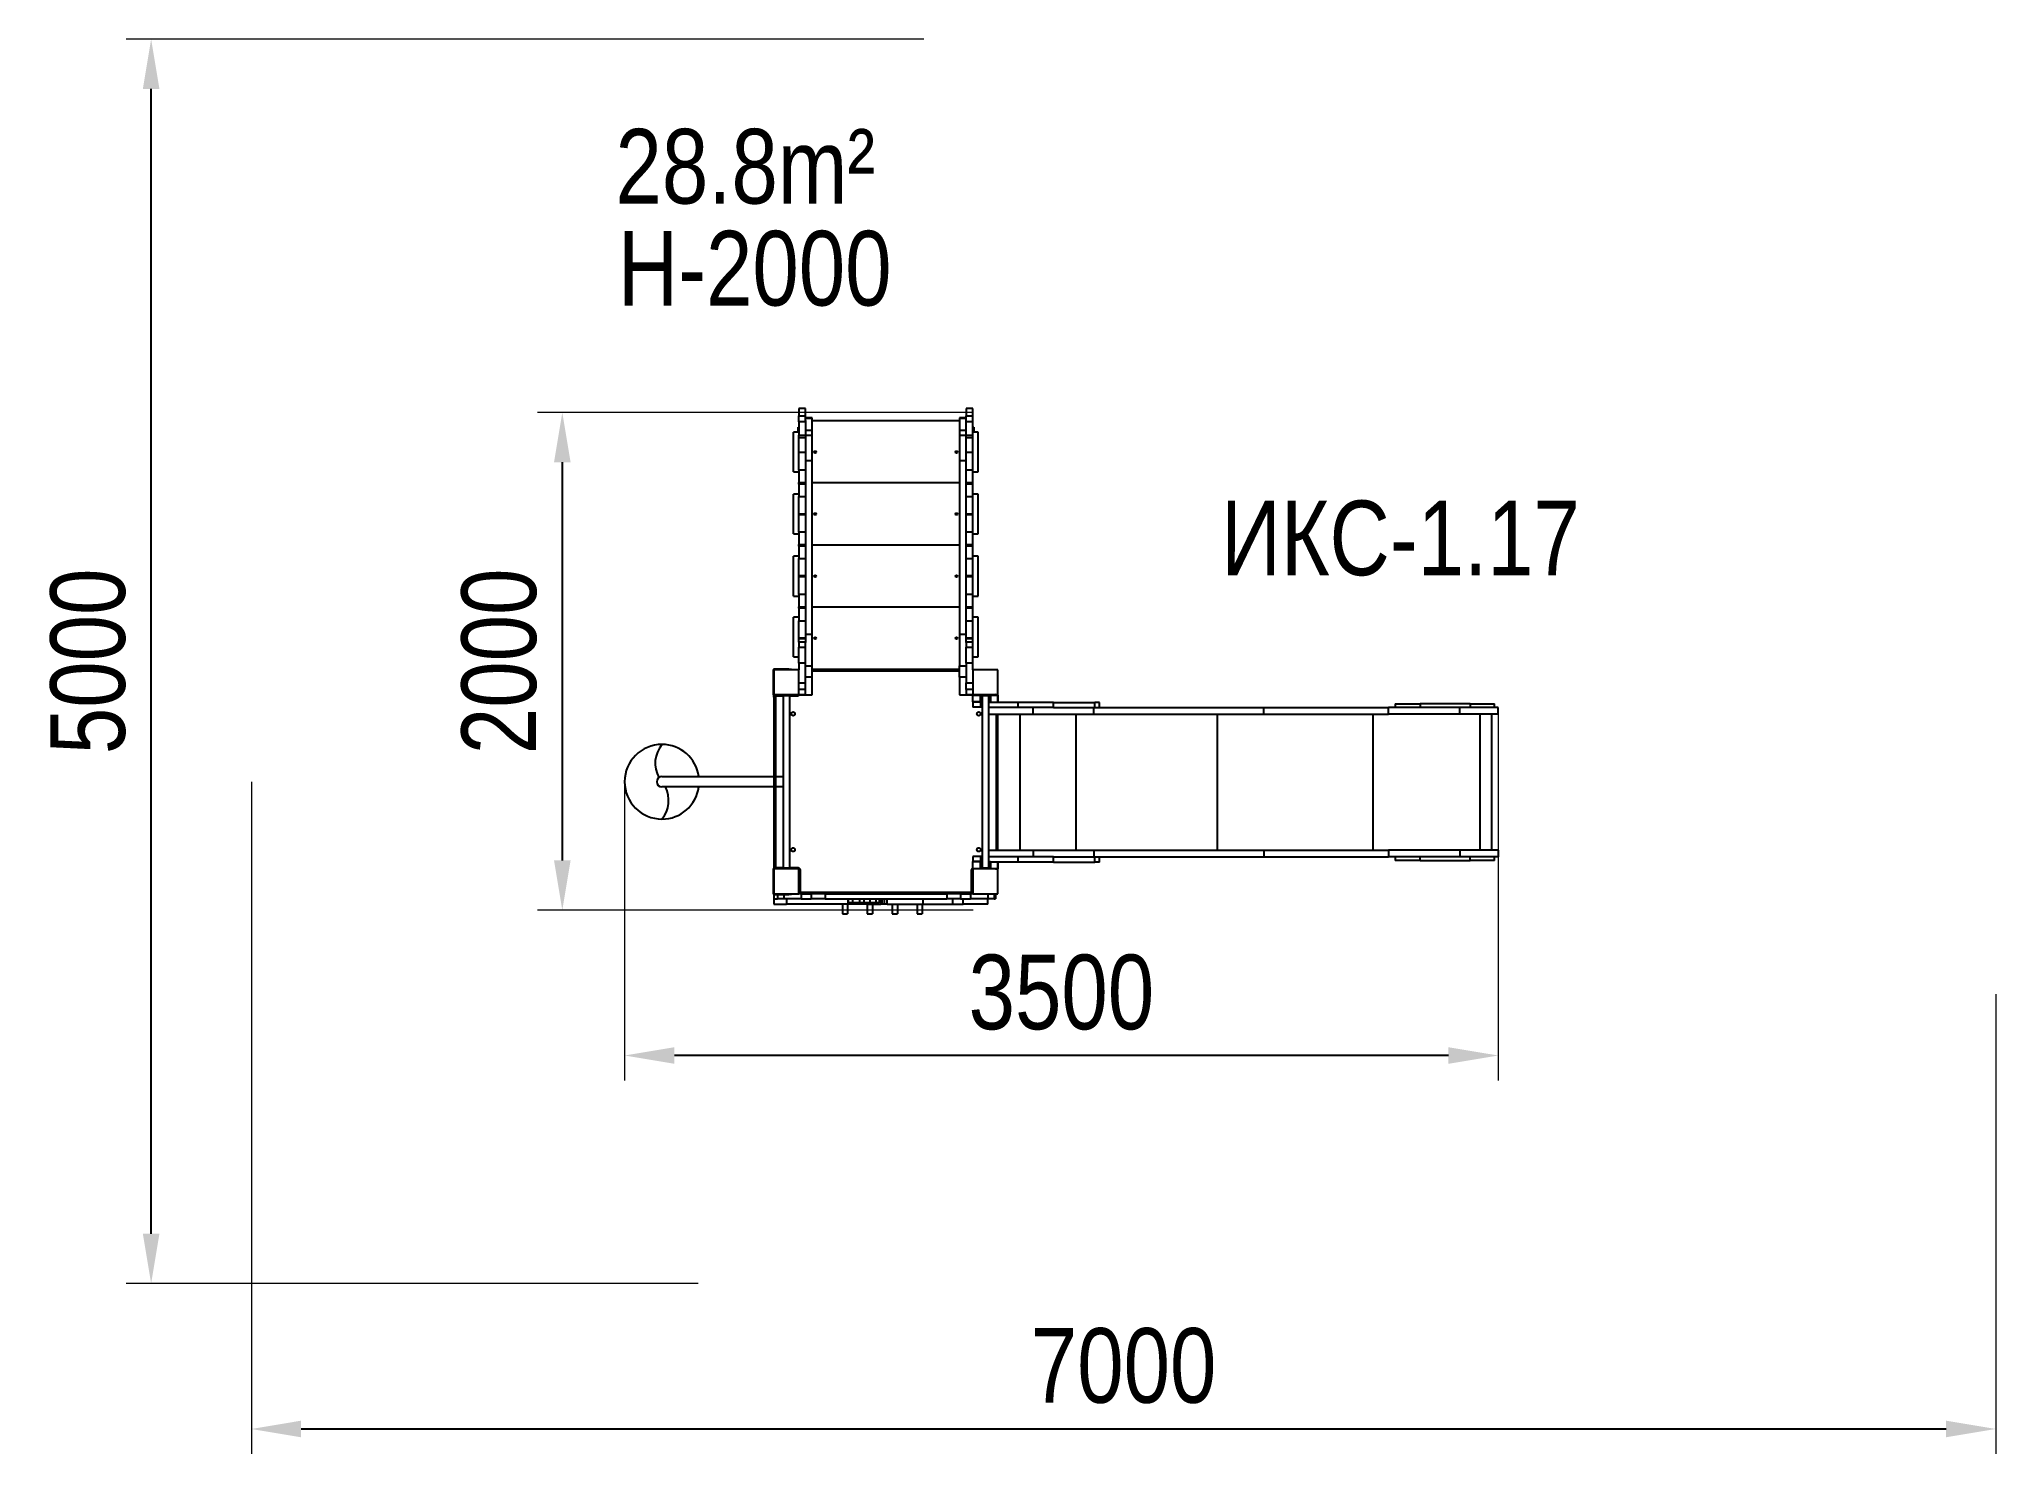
# Model space of a CAD drawing. Header units: millimetres. Extents: x -3452 to 4411, y -3012 to 2672.
import ezdxf

# ---------------------------------------------------------------- set-up
doc = ezdxf.new("R2010")
doc.units = ezdxf.units.MM
for name, color, linetype in [('DIKOM_АРТИКУЛ', 7, 'Continuous'), ('DIKOM_ОБЪЕКТ', 7, 'Continuous'), ('DIKOM_РАЗМЕР_ЗОНА', 7, 'Continuous'), ('DIKOM_РАЗМЕР_ОБЪЕКТА', 7, 'Continuous')]:
    doc.layers.add(name, color=color, linetype=linetype)
doc.styles.add('style1', font='arial.ttf', dxfattribs={"width": 0.8})
doc.dimstyles.new('1-50', dxfattribs={"dimtxt": 300, "dimasz": 200, "dimexe": 100, "dimexo": 0, "dimgap": 100, "dimtad": 1, "dimtxsty": 'style1', "dimcen": 200, "dimclrd": 7, "dimclre": 7, "dimclrt": 7, "dimadec": 1, "dimazin": 2, "dimtfac": 1, "dimtmove": 0, "dimatfit": 2, "dimfxl": 0, "dimlwd": 25, "dimlwe": 18, "dimarcsym": 0})

# ---------------------------------------------------------------- blocks, each defined once
blk = doc.blocks.new('*D9')
at = {"layer": 'Defpoints', "color": 0, "transparency": 16777216}
for p in [(-2599, -311.8), (4411.4, -1164.6), (4411.4, -2912.4)]:
    blk.add_point(p, dxfattribs=at)
at = {"layer": 'DIKOM_РАЗМЕР_ЗОНА', "color": 7, "lineweight": 18, "transparency": 16777216}
for p, q in [((-2599, -311.8), (-2599, -3012.4)), ((4411.4, -1164.6), (4411.4, -3012.4))]:
    blk.add_line(p, q, dxfattribs=at)
at = {"layer": 'DIKOM_РАЗМЕР_ЗОНА', "color": 7, "lineweight": 25, "transparency": 16777216}
blk.add_line((-2399, -2912.4), (4211.4, -2912.4), dxfattribs=at)
at = {"layer": 'DIKOM_РАЗМЕР_ЗОНА', "color": 7, "transparency": 16777216}
for points in [[(-2399, -2879), (-2399, -2945.7), (-2599, -2912.4)], [(4211.4, -2879), (4211.4, -2945.7), (4411.4, -2912.4)]]:
    blk.add_solid(points, dxfattribs=at)
at = {"layer": 'DIKOM_РАЗМЕР_ЗОНА', "color": 7, "transparency": 16777216, "insert": (906.2, -2659.2), "char_height": 300, "attachment_point": 5, "style": 'style1'}
blk.add_mtext('7000', dxfattribs=at)
blk = doc.blocks.new('*D10')
at = {"layer": 'Defpoints', "color": 0, "transparency": 16777216}
for p in [(-3001.7, 2672.1), (103.5, 2672.1), (-802.8, -2327.9)]:
    blk.add_point(p, dxfattribs=at)
at = {"layer": 'DIKOM_РАЗМЕР_ЗОНА', "color": 7, "lineweight": 18, "transparency": 16777216}
for p, q in [((103.5, 2672.1), (-3101.7, 2672.1)), ((-802.8, -2327.9), (-3101.7, -2327.9))]:
    blk.add_line(p, q, dxfattribs=at)
at = {"layer": 'DIKOM_РАЗМЕР_ЗОНА', "color": 7, "lineweight": 25, "transparency": 16777216}
blk.add_line((-3001.7, -2127.9), (-3001.7, 2472.1), dxfattribs=at)
at = {"layer": 'DIKOM_РАЗМЕР_ЗОНА', "color": 7, "transparency": 16777216}
for points in [[(-3035.1, 2472.1), (-2968.4, 2472.1), (-3001.7, 2672.1)], [(-3035.1, -2127.9), (-2968.4, -2127.9), (-3001.7, -2327.9)]]:
    blk.add_solid(points, dxfattribs=at)
at = {"layer": 'DIKOM_РАЗМЕР_ЗОНА', "color": 7, "transparency": 16777216, "insert": (-3254.9, 172.1), "char_height": 300, "attachment_point": 5, "rotation": 90, "style": 'style1'}
blk.add_mtext('5000', dxfattribs=at)
blk = doc.blocks.new('*D11')
at = {"layer": 'Defpoints', "color": 0, "transparency": 16777216}
for p in [(2411.4, -27.2), (-1099, -311.7), (-1099, -1411.7)]:
    blk.add_point(p, dxfattribs=at)
at = {"layer": 'DIKOM_РАЗМЕР_ОБЪЕКТА', "color": 7, "lineweight": 18, "transparency": 16777216}
for p, q in [((2411.4, -27.2), (2411.4, -1511.7)), ((-1099, -311.7), (-1099, -1511.7))]:
    blk.add_line(p, q, dxfattribs=at)
at = {"layer": 'DIKOM_РАЗМЕР_ОБЪЕКТА', "color": 7, "lineweight": 25, "transparency": 16777216}
blk.add_line((2211.4, -1411.7), (-899, -1411.7), dxfattribs=at)
at = {"layer": 'DIKOM_РАЗМЕР_ОБЪЕКТА', "color": 7, "transparency": 16777216}
for points in [[(-899, -1378.4), (-899, -1445.1), (-1099, -1411.7)], [(2211.4, -1378.4), (2211.4, -1445.1), (2411.4, -1411.7)]]:
    blk.add_solid(points, dxfattribs=at)
at = {"layer": 'DIKOM_РАЗМЕР_ОБЪЕКТА', "color": 7, "transparency": 16777216, "insert": (656.2, -1158.5), "char_height": 300, "attachment_point": 5, "style": 'style1'}
blk.add_mtext('3500', dxfattribs=at)
blk = doc.blocks.new('*D12')
at = {"layer": 'Defpoints', "color": 0, "transparency": 16777216}
for p in [(301, 1172.1), (-1349.4, -827.9), (301, -827.9)]:
    blk.add_point(p, dxfattribs=at)
at = {"layer": 'DIKOM_РАЗМЕР_ОБЪЕКТА', "color": 7, "lineweight": 18, "transparency": 16777216}
for p, q in [((301, 1172.1), (-1449.4, 1172.1)), ((301, -827.9), (-1449.4, -827.9))]:
    blk.add_line(p, q, dxfattribs=at)
at = {"layer": 'DIKOM_РАЗМЕР_ОБЪЕКТА', "color": 7, "lineweight": 25, "transparency": 16777216}
blk.add_line((-1349.4, 972.1), (-1349.4, -627.9), dxfattribs=at)
at = {"layer": 'DIKOM_РАЗМЕР_ОБЪЕКТА', "color": 7, "transparency": 16777216}
for points in [[(-1382.7, 972.1), (-1316.1, 972.1), (-1349.4, 1172.1)], [(-1382.7, -627.9), (-1316.1, -627.9), (-1349.4, -827.9)]]:
    blk.add_solid(points, dxfattribs=at)
at = {"layer": 'DIKOM_РАЗМЕР_ОБЪЕКТА', "color": 7, "transparency": 16777216, "insert": (-1602.6, 172.1), "char_height": 300, "attachment_point": 5, "rotation": 90, "style": 'style1'}
blk.add_mtext('2000', dxfattribs=at)

msp = doc.modelspace()

# ---------------------------------------------------------------- linework, layer by layer
at = {"layer": 'DIKOM_ОБЪЕКТ'}
for p, q in [((-372.034, 1188.091), (-399.034, 1188.091)), ((-399.034, 1188.091), (-399.034, 1158.962)), ((-372.034, 1158.962), (-372.034, 1188.091)), ((300.966, 1188.091), (273.966, 1188.091)), ((273.966, 1188.091), (273.966, 1158.962)), ((300.966, 1158.962), (300.966, 1188.091)), ((-402.034, 1113.091), (-399.034, 1113.091)), ((-402.034, 1093.091), (-402.034, 1113.091)), ((-399.034, 1158.962), (-372.034, 1158.962)), ((-399.034, 1133.775), (-399.034, 1158.962)), ((-372.034, 1133.775), (-399.034, 1133.775)), ((-399.034, 1133.775), (-399.034, 1080.84)), ((-372.034, 1140.444), (-372.034, 1158.962)), ((-345.034, 1149.984), (-372.034, 1149.984)), ((-372.034, 1149.336), (-345.034, 1149.336)), ((-372.034, 1140.444), (-372.034, 1100.678)), ((-345.034, 1149.336), (-345.034, 1149.984)), ((-345.034, 1100.678), (-345.034, 1149.336)), ((246.966, 1138.091), (-345.034, 1138.091)), ((273.966, 1149.984), (246.966, 1149.984)), ((246.966, 1149.984), (246.966, 1149.336)), ((246.966, 1149.336), (273.966, 1149.336)), ((246.966, 1149.336), (246.966, 1100.678)), ((273.966, 1158.962), (300.966, 1158.962)), ((273.966, 1140.444), (273.966, 1158.962)), ((273.966, 1100.678), (273.966, 1140.444)), ((300.966, 1133.775), (273.966, 1133.775)), ((300.966, 1133.775), (300.966, 1158.962)), ((300.966, 1080.84), (300.966, 1133.775)), ((300.966, 1113.091), (303.966, 1113.091)), ((303.966, 1113.091), (303.966, 1093.091)), ((-399.034, 1093.091), (-420.034, 1093.091)), ((-420.034, 933.091), (-420.034, 1093.091)), ((-399.034, 1080.84), (-372.034, 1080.84)), ((-399.034, 1070.052), (-399.034, 1080.84)), ((-372.034, 1070.052), (-399.034, 1070.052)), ((-399.034, 1011.14), (-399.034, 1070.052)), ((-372.034, 1100.678), (-345.034, 1100.678)), ((-372.034, 1100.678), (-372.034, 1080.55)), ((-372.034, 1080.55), (-345.034, 1080.55)), ((-372.034, 1080.55), (-372.034, 978.681)), ((-345.034, 1080.55), (-345.034, 1100.678)), ((-345.034, 978.681), (-345.034, 1080.55)), ((246.966, 1100.678), (273.966, 1100.678)), ((246.966, 1100.678), (246.966, 1080.55)), ((246.966, 1080.55), (273.966, 1080.55)), ((246.966, 1080.55), (246.966, 978.681)), ((273.966, 1080.55), (273.966, 1100.678)), ((273.966, 1080.84), (300.966, 1080.84)), ((273.966, 978.681), (273.966, 1080.55)), ((300.966, 1070.052), (273.966, 1070.052)), ((321.966, 1093.091), (300.966, 1093.091)), ((300.966, 1070.052), (300.966, 1080.84)), ((300.966, 1011.14), (300.966, 1070.052)), ((321.966, 933.091), (321.966, 1093.091)), ((-372.034, 1011.14), (-399.034, 1011.14)), ((-399.034, 940.091), (-399.034, 1011.14)), ((-372.034, 978.681), (-345.034, 978.681)), ((-372.034, 978.681), (-372.034, 280.636)), ((-345.034, 280.636), (-345.034, 978.681)), ((246.966, 978.681), (273.966, 978.681)), ((246.966, 978.681), (246.966, 280.636)), ((300.966, 1011.14), (273.966, 1011.14)), ((273.966, 280.636), (273.966, 978.681)), ((300.966, 940.091), (300.966, 1011.14)), ((-420.034, 933.091), (-399.034, 933.091)), ((-372.034, 940.091), (-399.034, 940.091)), ((-399.034, 940.091), (-399.034, 890.091)), ((-399.034, 890.091), (-372.034, 890.091)), ((-399.034, 884.091), (-399.034, 890.091)), ((-372.034, 884.091), (-399.034, 884.091)), ((-399.034, 884.091), (-399.034, 834.091)), ((246.966, 889.091), (-345.034, 889.091)), ((300.966, 940.091), (273.966, 940.091)), ((273.966, 890.091), (300.966, 890.091)), ((300.966, 884.091), (273.966, 884.091)), ((300.966, 890.091), (300.966, 940.091)), ((300.966, 933.091), (321.966, 933.091)), ((300.966, 884.091), (300.966, 890.091)), ((300.966, 834.091), (300.966, 884.091)), ((-399.034, 844.091), (-420.034, 844.091)), ((-420.034, 684.091), (-420.034, 844.091)), ((-399.034, 834.091), (-372.034, 834.091)), ((-399.034, 764.091), (-399.034, 834.091)), ((273.966, 834.091), (300.966, 834.091)), ((321.966, 844.091), (300.966, 844.091)), ((300.966, 764.091), (300.966, 834.091)), ((321.966, 832.483), (321.966, 844.091)), ((321.966, 684.091), (321.966, 832.483)), ((-372.034, 764.091), (-399.034, 764.091)), ((-399.034, 761.091), (-399.034, 764.091)), ((-372.034, 761.091), (-399.034, 761.091)), ((-399.034, 691.091), (-399.034, 761.091)), ((300.966, 764.091), (273.966, 764.091)), ((300.966, 761.091), (273.966, 761.091)), ((300.966, 761.091), (300.966, 764.091)), ((300.966, 691.091), (300.966, 761.091)), ((-420.034, 684.091), (-399.034, 684.091)), ((-372.034, 691.091), (-399.034, 691.091)), ((-399.034, 691.091), (-399.034, 641.091)), ((-399.034, 641.091), (-372.034, 641.091)), ((-399.034, 635.091), (-399.034, 641.091)), ((-372.034, 635.091), (-399.034, 635.091)), ((-399.034, 635.091), (-399.034, 585.091)), ((246.966, 639.091), (-345.034, 639.091)), ((300.966, 691.091), (273.966, 691.091)), ((273.966, 641.091), (300.966, 641.091)), ((300.966, 635.091), (273.966, 635.091)), ((300.966, 641.091), (300.966, 691.091)), ((300.966, 684.091), (321.966, 684.091)), ((300.966, 635.091), (300.966, 641.091)), ((300.966, 585.091), (300.966, 635.091)), ((-399.034, 594.091), (-420.034, 594.091)), ((-420.034, 434.091), (-420.034, 594.091)), ((-399.034, 585.091), (-372.034, 585.091)), ((-399.034, 515.091), (-399.034, 585.091)), ((273.966, 585.091), (300.966, 585.091)), ((321.966, 594.091), (300.966, 594.091)), ((300.966, 515.091), (300.966, 585.091)), ((321.966, 434.091), (321.966, 594.091)), ((-372.034, 515.091), (-399.034, 515.091)), ((-399.034, 511.091), (-399.034, 515.091)), ((-372.034, 511.091), (-399.034, 511.091)), ((-399.034, 441.091), (-399.034, 511.091)), ((300.966, 515.091), (273.966, 515.091)), ((300.966, 511.091), (273.966, 511.091)), ((300.966, 511.091), (300.966, 515.091)), ((300.966, 441.091), (300.966, 511.091)), ((-420.034, 434.091), (-399.034, 434.091)), ((-372.034, 441.091), (-399.034, 441.091)), ((-399.034, 441.091), (-399.034, 391.091)), ((300.966, 441.091), (273.966, 441.091)), ((300.966, 391.091), (300.966, 441.091)), ((300.966, 434.091), (321.966, 434.091)), ((-399.034, 349.87), (-420.034, 349.87)), ((-420.034, 189.87), (-420.034, 349.87)), ((-399.034, 391.091), (-372.034, 391.091)), ((-399.034, 385.091), (-399.034, 391.091)), ((-372.034, 385.091), (-399.034, 385.091)), ((-399.034, 385.091), (-399.034, 335.091)), ((-399.034, 335.091), (-372.034, 335.091)), ((-399.034, 265.091), (-399.034, 335.091)), ((246.966, 390.091), (-345.034, 390.091)), ((273.966, 391.091), (300.966, 391.091)), ((300.966, 385.091), (273.966, 385.091)), ((273.966, 335.091), (300.966, 335.091)), ((300.966, 385.091), (300.966, 391.091)), ((300.966, 335.091), (300.966, 385.091)), ((321.966, 349.87), (300.966, 349.87)), ((300.966, 265.091), (300.966, 335.091)), ((321.966, 189.87), (321.966, 349.87)), ((-372.034, 265.091), (-399.034, 265.091)), ((-399.034, 262.091), (-399.034, 265.091)), ((-372.034, 262.091), (-399.034, 262.091)), ((-399.034, 248.549), (-399.034, 262.091)), ((-372.034, 248.549), (-399.034, 248.549)), ((-399.034, 248.549), (-399.034, 228.372)), ((-372.034, 280.636), (-345.034, 280.636)), ((-372.034, 280.636), (-372.034, 247.755)), ((-372.034, 228.372), (-372.034, 247.755)), ((-345.034, 154.111), (-345.034, 280.636)), ((246.966, 280.636), (273.966, 280.636)), ((246.966, 280.636), (246.966, 154.111)), ((273.966, 247.755), (273.966, 280.636)), ((300.966, 265.091), (273.966, 265.091)), ((300.966, 262.091), (273.966, 262.091)), ((300.966, 248.549), (273.966, 248.549)), ((273.966, 247.755), (273.966, 228.372)), ((300.966, 262.091), (300.966, 265.091)), ((300.966, 248.549), (300.966, 262.091)), ((300.966, 228.372), (300.966, 248.549)), ((-420.034, 189.87), (-399.034, 189.87)), ((-399.034, 228.372), (-372.034, 228.372)), ((-399.034, 165.269), (-399.034, 228.372)), ((-372.034, 165.269), (-399.034, 165.269)), ((-399.034, 165.269), (-399.034, 138.262)), ((-372.034, 165.269), (-372.034, 228.372)), ((-372.034, 85.446), (-372.034, 165.269)), ((273.966, 228.372), (300.966, 228.372)), ((273.966, 165.269), (273.966, 228.372)), ((300.966, 165.269), (273.966, 165.269)), ((273.966, 165.269), (273.966, 85.446)), ((300.966, 165.269), (300.966, 228.372)), ((300.966, 189.87), (321.966, 189.87)), ((300.966, 138.262), (300.966, 165.269)), ((-502.034, 136.262), (-502.034, 40.262)), ((-499.034, 138.262), (-499.034, 38.262)), ((-399.034, 138.262), (-499.034, 138.262)), ((-439.034, 141.262), (-497.034, 141.262)), ((-439.034, 138.262), (-439.034, 141.262)), ((-439.034, 141.262), (-429.034, 141.262)), ((-429.034, 141.262), (-429.034, 138.262)), ((-399.034, 38.262), (-399.034, 138.262)), ((-399.034, 85.446), (-372.034, 85.446)), ((-372.034, 154.111), (-345.034, 154.111)), ((-345.034, 108.091), (-372.034, 108.091)), ((-372.034, 58.262), (-372.034, 85.446)), ((-345.034, 108.091), (-345.034, 154.111)), ((-345.034, 140.091), (246.966, 140.091)), ((246.966, 138.262), (-345.034, 138.262)), ((246.966, 132.262), (-345.034, 132.262)), ((-345.034, 38.091), (-345.034, 108.091)), ((246.966, 154.111), (273.966, 154.111)), ((246.966, 108.091), (246.966, 154.111)), ((273.966, 108.091), (246.966, 108.091)), ((246.966, 108.091), (246.966, 38.091)), ((273.966, 85.446), (300.966, 85.446)), ((273.966, 58.262), (273.966, 85.446)), ((400.966, 138.262), (300.966, 138.262)), ((300.966, 138.262), (300.966, 38.262)), ((400.966, 38.262), (400.966, 138.262)), ((-499.034, 38.262), (-399.034, 38.262)), ((-499.034, 28.262), (-499.034, 35.68)), ((-499.034, 28.262), (-499.034, -651.738)), ((-493.034, 28.262), (-499.034, 28.262)), ((-497.034, 35.262), (-439.034, 35.262)), ((-493.034, 28.262), (-493.034, -651.738)), ((-489.034, 32.262), (-489.034, 35.262)), ((-462.534, 32.262), (-489.034, 32.262)), ((-469.034, 35.262), (-469.034, 34.262)), ((-469.034, 34.262), (-429.034, 34.262)), ((-462.534, 34.262), (-462.534, -657.738)), ((-439.034, 35.262), (-439.034, 38.262)), ((-429.034, 35.262), (-439.034, 35.262)), ((-435.534, -657.738), (-435.534, 34.262)), ((-407.034, 32.262), (-435.534, 32.262)), ((-429.034, 38.262), (-429.034, 35.262)), ((-429.034, 35.262), (-429.034, 34.262)), ((-407.034, 32.262), (-407.034, 38.262)), ((-372.034, 58.262), (-399.034, 58.262)), ((-399.034, 38.262), (-399.034, 38.091)), ((-399.034, 38.262), (-372.034, 38.262)), ((-399.034, 38.091), (-372.034, 38.091)), ((-372.034, 38.262), (-372.034, 58.262)), ((-372.034, 38.262), (-372.034, 38.091)), ((-372.034, 38.091), (-345.034, 38.091)), ((246.966, 38.091), (273.966, 38.091)), ((300.966, 58.262), (273.966, 58.262)), ((273.966, 58.262), (273.966, 38.262)), ((273.966, 38.091), (273.966, 38.262)), ((273.966, 38.262), (300.966, 38.262)), ((273.966, 38.091), (300.966, 38.091)), ((300.966, 38.091), (300.966, 38.262)), ((300.966, 38.262), (400.966, 38.262)), ((300.966, 9.262), (300.966, 36.262)), ((300.966, 36.262), (330.965, 36.262)), ((300.966, 9.262), (330.965, 9.262)), ((300.966, 9.262), (300.966, -11.738)), ((330.966, 9.262), (300.966, 9.262)), ((308.966, 36.262), (308.966, 38.262)), ((330.965, 9.262), (330.965, 36.262)), ((330.965, 36.262), (330.966, 36.262)), ((330.965, 9.262), (337.466, 9.262)), ((330.966, 38.262), (330.966, 34.262)), ((330.966, 34.262), (370.966, 34.262)), ((330.966, 9.262), (330.966, -11.738)), ((337.466, 9.262), (330.966, 9.262)), ((337.466, 34.262), (337.466, -657.738)), ((364.466, -657.738), (364.466, 34.262)), ((364.466, 9.262), (370.962, 9.262)), ((482.121, 7.262), (364.466, 7.262)), ((370.962, 36.262), (400.963, 36.262)), ((370.962, 34.262), (370.962, 9.262)), ((370.966, 38.262), (370.966, 34.262)), ((390.966, 36.262), (390.966, 38.262)), ((400.963, 36.262), (400.963, 9.262)), ((400.963, 36.262), (400.973, 36.262)), ((400.966, 36.262), (400.966, 38.262)), ((400.973, 7.262), (400.973, 36.262)), ((482.121, -13.738), (482.121, 7.262)), ((624.87, 7.262), (482.121, 7.262)), ((624.87, -13.738), (624.87, 7.262)), ((624.87, 7.262), (791.006, 7.262)), ((791.006, -13.738), (791.006, 7.262)), ((809.867, 7.262), (791.006, 7.262)), ((809.867, -13.738), (809.867, 7.262)), ((1996.83, 1.262), (1996.83, -13.738)), ((1996.83, 1.262), (2098.575, 1.262)), ((2098.575, 1.262), (2098.575, -13.738)), ((2298.544, 1.262), (2098.575, 1.262)), ((2298.544, 1.262), (2298.544, -13.738)), ((2298.544, 1.262), (2396.799, 1.262)), ((2396.799, -13.738), (2396.799, 1.262)), ((330.966, -11.738), (300.966, -11.738)), ((337.466, -11.738), (330.966, -11.738)), ((482.121, -13.738), (364.466, -13.738)), ((364.466, -40.738), (542.839, -40.738)), ((394.966, -586.738), (394.966, -40.738)), ((400.966, -586.738), (400.966, -40.738)), ((624.87, -13.738), (482.121, -13.738)), ((488.999, -40.738), (488.999, -586.738)), ((542.839, -40.738), (542.839, -13.738)), ((542.839, -40.738), (786.77, -40.738)), ((624.87, -13.738), (788.268, -13.738)), ((713.973, -40.738), (713.973, -586.738)), ((786.769, -40.738), (1469.828, -40.738)), ((786.77, -40.738), (786.77, -13.738)), ((788.267, -13.738), (1469.828, -13.738)), ((1282.383, -40.738), (1282.383, -586.738)), ((1469.828, -40.738), (1469.828, -13.738)), ((1469.828, -13.738), (1970.096, -13.738)), ((1469.828, -40.738), (1970.096, -40.738)), ((1907.718, -40.738), (1907.718, -586.738)), ((1970.096, -40.738), (1970.096, -13.738)), ((2256.967, -13.738), (1970.096, -13.738)), ((2256.967, -40.738), (1970.096, -40.738)), ((2256.967, -40.738), (2256.967, -13.738)), ((2411.383, -13.738), (2256.967, -13.738)), ((2411.383, -40.738), (2256.967, -40.738)), ((2337.256, -40.738), (2337.256, -586.738)), ((2386.383, -586.738), (2386.383, -40.738)), ((2411.383, -40.738), (2411.383, -13.738)), ((-949.034, -290.738), (-462.534, -290.738)), ((-462.534, -332.738), (-949.034, -332.738)), ((300.966, -611.738), (300.966, -632.738)), ((330.966, -611.738), (300.966, -611.738)), ((330.966, -611.738), (330.966, -632.738)), ((337.466, -611.738), (330.966, -611.738)), ((364.466, -586.738), (542.839, -586.738)), ((482.121, -613.738), (364.466, -613.738)), ((482.121, -634.738), (482.121, -613.738)), ((624.87, -613.738), (482.121, -613.738)), ((542.839, -586.738), (542.839, -613.738)), ((542.839, -586.738), (786.77, -586.738)), ((624.87, -634.738), (624.87, -613.738)), ((624.87, -613.738), (788.268, -613.738)), ((786.769, -586.738), (1469.828, -586.738)), ((786.77, -586.738), (786.77, -613.738)), ((788.267, -613.738), (1469.828, -613.738)), ((791.006, -634.738), (791.006, -613.738)), ((809.867, -634.738), (809.867, -613.738)), ((1469.828, -586.738), (1469.828, -613.738)), ((1469.828, -586.738), (1970.096, -586.738)), ((1469.828, -613.738), (1970.096, -613.738)), ((1970.096, -586.738), (1970.096, -613.738)), ((2256.967, -586.738), (1970.096, -586.738)), ((2256.967, -613.738), (1970.096, -613.738)), ((1996.83, -613.738), (1996.83, -628.738)), ((2098.575, -628.738), (1996.83, -628.738)), ((2098.575, -628.738), (2098.575, -613.738)), ((2098.575, -628.738), (2298.544, -628.738)), ((2256.967, -586.738), (2256.967, -613.738)), ((2411.383, -586.738), (2256.967, -586.738)), ((2411.383, -613.738), (2256.967, -613.738)), ((2298.544, -628.738), (2298.544, -613.738)), ((2396.799, -628.738), (2298.544, -628.738)), ((2396.799, -628.738), (2396.799, -613.738)), ((2411.383, -586.738), (2411.383, -613.738)), ((-502.034, -663.738), (-502.034, -759.738)), ((-493.034, -651.738), (-499.034, -651.738)), ((-499.034, -651.738), (-499.034, -659.155)), ((-499.034, -661.738), (-499.034, -761.738)), ((-399.034, -661.738), (-499.034, -661.738)), ((-439.034, -658.738), (-497.034, -658.738)), ((-489.034, -655.738), (-462.534, -655.738)), ((-489.034, -655.738), (-489.034, -658.738)), ((-469.034, -657.738), (-469.034, -658.738)), ((-469.034, -657.738), (-429.034, -657.738)), ((-439.034, -661.738), (-439.034, -658.738)), ((-439.034, -658.738), (-429.034, -658.738)), ((-435.534, -655.738), (-407.034, -655.738)), ((-429.034, -657.738), (-429.034, -658.738)), ((-429.034, -658.738), (-429.034, -661.738)), ((-407.034, -655.738), (-407.034, -661.738)), ((-399.034, -761.738), (-399.034, -661.738)), ((-393.034, -669.738), (-399.034, -669.738)), ((-393.034, -669.738), (-393.034, -751.738)), ((294.966, -751.738), (294.966, -669.738)), ((294.966, -669.738), (300.966, -669.738)), ((300.966, -659.738), (300.966, -632.738)), ((300.966, -632.738), (330.965, -632.738)), ((330.966, -632.738), (300.966, -632.738)), ((300.966, -659.738), (330.965, -659.738)), ((400.966, -661.738), (300.966, -661.738)), ((300.966, -661.738), (300.966, -761.738)), ((308.966, -659.738), (308.966, -661.738)), ((330.965, -659.738), (330.965, -632.738)), ((330.965, -632.738), (337.466, -632.738)), ((330.965, -659.738), (330.966, -659.738)), ((337.466, -632.738), (330.966, -632.738)), ((330.966, -657.738), (330.966, -661.738)), ((330.966, -657.738), (370.966, -657.738)), ((364.466, -632.738), (370.962, -632.738)), ((482.121, -634.738), (364.466, -634.738)), ((370.962, -632.738), (370.962, -657.738)), ((370.962, -659.738), (400.963, -659.738)), ((370.966, -657.738), (370.966, -661.738)), ((390.966, -659.738), (390.966, -661.738)), ((400.963, -634.738), (400.963, -659.738)), ((400.963, -659.738), (400.973, -659.738)), ((400.966, -659.738), (400.966, -661.738)), ((400.966, -761.738), (400.966, -661.738)), ((400.973, -659.738), (400.973, -634.738)), ((624.87, -634.738), (482.121, -634.738)), ((624.87, -634.738), (791.006, -634.738)), ((809.867, -634.738), (791.006, -634.738)), ((-499.034, -761.738), (-399.034, -761.738)), ((-499.034, -764.32), (-499.034, -782.738)), ((-499.034, -782.738), (-499.034, -803.738)), ((-499.034, -782.738), (-484.034, -782.738)), ((-497.034, -764.738), (-439.034, -764.738)), ((-484.034, -764.738), (-484.034, -782.738)), ((-459.034, -782.738), (-484.034, -782.738)), ((-459.034, -764.738), (-459.034, -782.738)), ((-389.034, -782.738), (-459.034, -782.738)), ((-449.034, -782.738), (-449.034, -803.738)), ((-439.034, -764.738), (-439.034, -761.738)), ((-429.034, -764.738), (-439.034, -764.738)), ((-429.034, -761.738), (-429.034, -764.738)), ((-393.034, -751.738), (-399.034, -751.738)), ((-389.034, -761.738), (-399.034, -761.738)), ((-389.034, -755.738), (290.966, -755.738)), ((-389.034, -755.738), (-389.034, -761.738)), ((-389.034, -761.738), (-389.034, -782.738)), ((-389.034, -761.738), (-349.034, -761.738)), ((-389.034, -782.738), (-349.034, -782.738)), ((-349.034, -761.738), (-349.034, -782.738)), ((-293.763, -761.738), (-349.034, -761.738)), ((-293.763, -782.738), (-349.034, -782.738)), ((-293.763, -761.738), (-293.763, -782.738)), ((-293.763, -761.738), (195.695, -761.738)), ((-293.763, -782.738), (195.695, -782.738)), ((-202.355, -782.738), (-202.355, -797.738)), ((-199.666, -797.738), (-199.666, -782.738)), ((-181.779, -797.738), (-181.779, -782.738)), ((-154.065, -797.738), (-154.065, -782.738)), ((-136.196, -797.738), (-136.196, -782.738)), ((-111.638, -797.738), (-111.638, -782.738)), ((-87.849, -797.738), (-87.849, -782.738)), ((-74.777, -797.738), (-74.777, -782.738)), ((-69.034, -782.738), (-69.034, -803.738)), ((-64.034, -803.738), (-64.034, -782.738)), ((-54.034, -803.738), (-54.034, -782.738)), ((-44.034, -803.738), (-44.034, -782.738)), ((99.768, -782.738), (99.768, -803.738)), ((195.695, -761.738), (195.695, -782.738)), ((250.966, -761.738), (195.695, -761.738)), ((250.966, -782.738), (195.695, -782.738)), ((219.768, -803.738), (219.768, -782.738)), ((250.966, -761.738), (250.966, -782.738)), ((250.966, -761.738), (290.966, -761.738)), ((250.966, -782.738), (290.966, -782.738)), ((260.966, -803.738), (260.966, -782.738)), ((290.966, -755.738), (290.966, -761.738)), ((290.966, -761.738), (290.966, -782.738)), ((300.966, -761.738), (290.966, -761.738)), ((360.966, -782.738), (290.966, -782.738)), ((294.966, -751.738), (300.966, -751.738)), ((300.966, -761.738), (400.966, -761.738)), ((360.966, -761.738), (360.966, -782.738)), ((385.966, -782.738), (360.966, -782.738)), ((360.966, -803.738), (360.966, -782.738)), ((385.966, -761.738), (385.966, -782.738)), ((385.966, -782.738), (390.966, -782.738)), ((390.966, -761.738), (390.966, -782.738)), ((-499.034, -803.738), (-449.034, -803.738)), ((-119.034, -803.738), (-449.034, -803.738)), ((-224.034, -803.738), (-224.034, -842.738)), ((-224.034, -842.738), (-203.034, -842.738)), ((-203.034, -803.738), (-203.034, -842.738)), ((-199.666, -797.738), (-202.355, -797.738)), ((-181.779, -797.738), (-199.666, -797.738)), ((-154.065, -797.738), (-181.779, -797.738)), ((-136.196, -797.738), (-154.065, -797.738)), ((-111.638, -797.738), (-136.196, -797.738)), ((-124.034, -803.738), (-124.034, -842.738)), ((-124.034, -842.738), (-103.034, -842.738)), ((-119.034, -797.738), (-119.034, -803.738)), ((-119.034, -803.738), (-69.034, -803.738)), ((-87.849, -797.738), (-111.638, -797.738)), ((-103.034, -803.738), (-103.034, -842.738)), ((-74.777, -797.738), (-87.849, -797.738)), ((-64.034, -803.738), (-69.034, -803.738)), ((-54.034, -803.738), (-64.034, -803.738)), ((-44.034, -803.738), (-54.034, -803.738)), ((-44.034, -803.738), (99.768, -803.738)), ((-24.034, -803.738), (-24.034, -842.738)), ((-24.034, -842.738), (-3.034, -842.738)), ((-3.034, -803.738), (-3.034, -842.738)), ((75.966, -803.738), (75.966, -842.738)), ((75.966, -842.738), (96.966, -842.738)), ((96.966, -803.738), (96.966, -842.738)), ((99.768, -803.738), (219.768, -803.738)), ((219.768, -803.738), (260.966, -803.738)), ((360.966, -803.738), (260.966, -803.738))]:
    msp.add_line(p, q, dxfattribs=at)
for centre, radius in [((-333.034, 1013.091), 4), ((234.966, 1013.091), 4), ((-333.034, 764.091), 4), ((234.966, 764.091), 4), ((-333.034, 514.091), 4), ((234.966, 514.091), 4), ((-333.034, 265.091), 4), ((234.966, 265.091), 4), ((-422.034, -38.738), 7.5), ((323.966, -38.738), 7.5), ((-422.034, -584.738), 7.5), ((323.966, -584.738), 7.5)]:
    msp.add_circle(centre, radius, dxfattribs=at)
for centre, radius, start, end in [((-497.034, 136.262), 5, 90, 180), ((-497.034, 40.262), 5, 180, 270), ((-489.034, 28.262), 10, 135.572996, 180), ((390.966, 28.262), 10, 53.1301024, 90), ((-949.034, -311.738), 150, 90, 270), ((-858.794, -236.738), 117.338, 140.269442, 209.4626055), ((-949.034, -311.738), 150, 8.0478462, 90), ((-949.034, -311.738), 21, 90, 270), ((-949.034, -311.738), 21, 90, 180), ((-949.034, -311.738), 21, 180, 270), ((-949.034, -311.738), 150, 270, 351.9521538), ((-1039.274, -386.738), 117.338, 320.269442, 27.400544), ((-497.034, -663.738), 5, 90, 180), ((-489.034, -651.738), 10, 180, 224.427004), ((390.966, -651.738), 10, 270, 306.8698976), ((-497.034, -759.738), 5, 180, 270), ((-389.034, -751.738), 10, 180, 270), ((290.966, -751.738), 10, 270, 0)]:
    msp.add_arc(centre, radius, start, end, dxfattribs=at)
for points, knots in [([(-489.034, 32.262), (-489.537, 32.209), (-490.311, 32.127), (-491.242, 31.628), (-491.883, 31.112), (-492.399, 30.471), (-492.898, 29.54), (-492.98, 28.766), (-493.034, 28.262)], [0, 0, 0, 0, 0.23945676, 0.36835999, 0.50000116, 0.63164009, 0.76054229, 1, 1, 1, 1]), ([(-395.731, 38.091), (-396.178, 37.496), (-397.203, 36.129), (-399.312, 34.479), (-401.809, 33.178), (-404.422, 32.402), (-406.18, 32.308), (-407.034, 32.262)], [0, 0, 0, 0, 0.16859116, 0.38701771, 0.60090542, 0.8062553, 1, 1, 1, 1]), ([(300.966, 34.82), (300.302, 35.303), (299.033, 36.226), (298.105, 37.489), (297.663, 38.091)], [0, 0, 0, 0, 0.52365568, 1, 1, 1, 1]), ([(-493.034, -651.738), (-492.98, -652.241), (-492.898, -653.015), (-492.399, -653.946), (-491.883, -654.587), (-491.242, -655.103), (-490.311, -655.602), (-489.537, -655.684), (-489.034, -655.738)], [0, 0, 0, 0, 0.23945771, 0.36835991, 0.49999884, 0.63164001, 0.76054324, 1, 1, 1, 1]), ([(-407.034, -655.738), (-406.18, -655.783), (-404.421, -655.877), (-401.812, -656.656), (-399.303, -657.947), (-397.064, -659.768), (-395.243, -662.006), (-393.952, -664.516), (-393.173, -667.125), (-393.079, -668.884), (-393.034, -669.738)], [0, 0, 0, 0, 0.11651591, 0.24001105, 0.36864074, 0.50000005, 0.63135857, 0.75998865, 0.88348313, 1, 1, 1, 1]), ([(294.966, -669.738), (295.012, -668.884), (295.105, -667.125), (295.883, -664.514), (297.181, -662.015), (298.883, -659.853), (300.311, -658.785), (300.966, -658.295)], [0, 0, 0, 0, 0.1905551, 0.3925215, 0.60288648, 0.81771587, 1, 1, 1, 1]), ([(-393.034, -751.738), (-392.98, -752.241), (-392.898, -753.015), (-392.399, -753.946), (-391.883, -754.587), (-391.242, -755.103), (-390.311, -755.602), (-389.537, -755.684), (-389.034, -755.738)], [0, 0, 0, 0, 0.2394575, 0.36835951, 0.49999876, 0.63164011, 0.76054275, 1, 1, 1, 1]), ([(290.966, -755.738), (291.469, -755.684), (292.243, -755.602), (293.175, -755.103), (293.816, -754.587), (294.332, -753.946), (294.831, -753.015), (294.913, -752.241), (294.966, -751.738)], [0, 0, 0, 0, 0.23945338, 0.36835457, 0.49999951, 0.63164076, 0.76054194, 1, 1, 1, 1])]:
    msp.add_open_spline(points, degree=3, knots=knots, dxfattribs=at)

# ---------------------------------------------------------------- texts
at = {"layer": 'DIKOM_АРТИКУЛ', "insert": (1297.552, 817.992), "char_height": 300, "attachment_point": 1, "style": 'style1'}
msp.add_mtext_dynamic_manual_height_columns('ИКС-1.17', width=1667.53662, gutter_width=20, heights=[0], dxfattribs=at)
at = {"layer": 'DIKOM_РАЗМЕР_ОБЪЕКТА', "char_height": 300, "width": 1252.54025, "attachment_point": 1, "style": 'style1'}
for s, insert in [('28.8m²', (-1135.738, 2311.385)), ('H-2000', (-1125.75, 1901.773))]:
    msp.add_mtext(s, dxfattribs=dict(at, insert=insert))

# ---------------------------------------------------------------- dimensions: what is measured, and where the dimension line sits
at = {"layer": 'DIKOM_РАЗМЕР_ЗОНА'}
dim = msp.add_linear_dim(base=(-3001.749, 2672.144), p1=(-802.82, -2327.856), p2=(103.503, 2672.144), angle=90, dimstyle='1-50', dxfattribs=at)
dim.commit()
dim.dimension.update_dxf_attribs({"geometry": '*D10', "text_midpoint": (-3001.749, 172.144), "dimtype": 160})
dim = msp.add_linear_dim(base=(4411.383, -2912.357), p1=(-2599.034, -311.848), p2=(4411.383, -1164.569), text='7000', dimstyle='1-50', dxfattribs=at)
dim.commit()
dim.dimension.update_dxf_attribs({"geometry": '*D9', "text_midpoint": (906.175, -2912.357), "dimtype": 160})
at = {"layer": 'DIKOM_РАЗМЕР_ОБЪЕКТА'}
dim = msp.add_linear_dim(base=(-1349.4, -827.856), p1=(300.966, 1172.144), p2=(300.966, -827.856), angle=90, dimstyle='1-50', dxfattribs=at)
dim.commit()
dim.dimension.update_dxf_attribs({"geometry": '*D12', "text_midpoint": (-1349.4, 172.144), "dimtype": 160})
dim = msp.add_linear_dim(base=(-1099.034, -1411.729), p1=(2411.383, -27.238), p2=(-1099.034, -311.738), text='3500', dimstyle='1-50', dxfattribs=at)
dim.commit()
dim.dimension.update_dxf_attribs({"geometry": '*D11', "text_midpoint": (656.175, -1411.729), "dimtype": 160})

doc.saveas('drawing.dxf')
